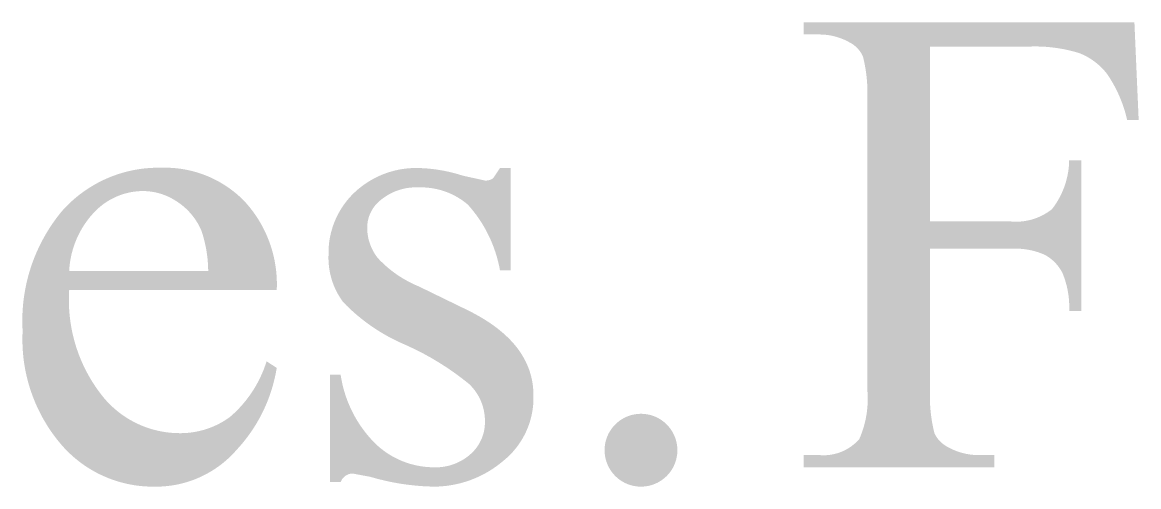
# Model space of a CAD drawing. Header units: millimetres. Extents: x 1235 to 1439, y 1033 to 1126.
# Drawn here: x 1376.98 to 1385.42, y 1052.91 to 1056.41 of the extents above; entities that cross this region are included whole.
import ezdxf

# ---------------------------------------------------------------- set-up
doc = ezdxf.new("R2010")
doc.units = ezdxf.units.MM
doc.layers.add('默认', color=18, linetype='Continuous', true_color=0x000000)

msp = doc.modelspace()

# ---------------------------------------------------------------- hatches: boundary and pattern name
at = {"layer": '默认'}
for points in [[(1385.385, 1056.4134), (1385.4172, 1055.675), (1385.3305, 1055.675), (1385.325, 1055.6979), (1385.319, 1055.7207), (1385.3124, 1055.7435), (1385.3053, 1055.7661), (1385.2977, 1055.7885), (1385.2896, 1055.8108), (1385.2809, 1055.8329), (1385.2717, 1055.8548), (1385.262, 1055.8765), (1385.2518, 1055.8979), (1385.2411, 1055.9191), (1385.2299, 1055.94), (1385.2182, 1055.9607), (1385.2061, 1055.981), (1385.1936, 1056.001), (1385.1806, 1056.0206), (1385.1703, 1056.0336), (1385.1596, 1056.0464), (1385.1484, 1056.0587), (1385.1368, 1056.0708), (1385.1247, 1056.0824), (1385.1123, 1056.0937), (1385.0994, 1056.1045), (1385.0862, 1056.1149), (1385.0726, 1056.1249), (1385.0587, 1056.1344), (1385.0445, 1056.1433), (1385.03, 1056.1518), (1385.0153, 1056.1598), (1385.0004, 1056.1672), (1384.9852, 1056.1741), (1384.9699, 1056.1805), (1384.9465, 1056.1875), (1384.9229, 1056.194), (1384.8991, 1056.2), (1384.8752, 1056.2055), (1384.8511, 1056.2105), (1384.8269, 1056.2149), (1384.8026, 1056.2188), (1384.7782, 1056.2222), (1384.7538, 1056.2251), (1384.7293, 1056.2274), (1384.7047, 1056.2292), (1384.6802, 1056.2304), (1384.6556, 1056.2311), (1384.6311, 1056.2313), (1384.6066, 1056.2309), (1384.5822, 1056.23), (1383.8413, 1056.23), (1383.8413, 1054.9093), (1384.4533, 1054.9093), (1384.4634, 1054.9086), (1384.4735, 1054.908), (1384.4837, 1054.9078), (1384.4939, 1054.9077), (1384.5041, 1054.9079), (1384.5144, 1054.9083), (1384.5246, 1054.909), (1384.5349, 1054.91), (1384.5452, 1054.9111), (1384.5555, 1054.9125), (1384.5658, 1054.9142), (1384.576, 1054.9161), (1384.5862, 1054.9183), (1384.5963, 1054.9207), (1384.6064, 1054.9233), (1384.6164, 1054.9262), (1384.6264, 1054.9294), (1384.6363, 1054.9327), (1384.6461, 1054.9363), (1384.6558, 1054.9402), (1384.6653, 1054.9442), (1384.6748, 1054.9485), (1384.6842, 1054.953), (1384.6934, 1054.9577), (1384.7025, 1054.9626), (1384.7114, 1054.9677), (1384.7202, 1054.973), (1384.7289, 1054.9785), (1384.7374, 1054.9842), (1384.7457, 1054.99), (1384.7538, 1054.996), (1384.7618, 1055.0022), (1384.7692, 1055.0119), (1384.7765, 1055.0218), (1384.7835, 1055.0319), (1384.7904, 1055.0421), (1384.7971, 1055.0525), (1384.8036, 1055.063), (1384.8099, 1055.0737), (1384.816, 1055.0845), (1384.8219, 1055.0955), (1384.8276, 1055.1066), (1384.833, 1055.1178), (1384.8382, 1055.1291), (1384.8432, 1055.1406), (1384.848, 1055.1522), (1384.8525, 1055.1638), (1384.8568, 1055.1756), (1384.8609, 1055.1875), (1384.8647, 1055.1994), (1384.8682, 1055.2114), (1384.8716, 1055.2234), (1384.8746, 1055.2355), (1384.8775, 1055.2477), (1384.88, 1055.2599), (1384.8823, 1055.2721), (1384.8844, 1055.2844), (1384.8862, 1055.2966), (1384.8878, 1055.3089), (1384.8891, 1055.3212), (1384.8902, 1055.3335), (1384.891, 1055.3457), (1384.8916, 1055.358), (1384.8919, 1055.3702), (1384.9836, 1055.3702), (1384.9836, 1054.2328), (1384.8919, 1054.2328), (1384.8925, 1054.2511), (1384.8926, 1054.2694), (1384.8922, 1054.2878), (1384.8913, 1054.3062), (1384.8898, 1054.3245), (1384.8879, 1054.3429), (1384.8854, 1054.3612), (1384.8825, 1054.3794), (1384.879, 1054.3975), (1384.875, 1054.4156), (1384.8706, 1054.4335), (1384.8656, 1054.4512), (1384.8602, 1054.4688), (1384.8543, 1054.4862), (1384.8479, 1054.5033), (1384.8411, 1054.5203), (1384.8383, 1054.5256), (1384.8355, 1054.5309), (1384.8325, 1054.5362), (1384.8294, 1054.5414), (1384.8262, 1054.5465), (1384.8229, 1054.5516), (1384.8195, 1054.5567), (1384.8161, 1054.5617), (1384.8125, 1054.5666), (1384.8088, 1054.5715), (1384.805, 1054.5763), (1384.8011, 1054.581), (1384.7971, 1054.5857), (1384.7931, 1054.5903), (1384.7889, 1054.5948), (1384.7847, 1054.5993), (1384.7804, 1054.6036), (1384.776, 1054.6079), (1384.7715, 1054.6121), (1384.7669, 1054.6162), (1384.7623, 1054.6202), (1384.7576, 1054.6241), (1384.7528, 1054.6279), (1384.748, 1054.6316), (1384.7431, 1054.6353), (1384.7381, 1054.6388), (1384.7331, 1054.6422), (1384.728, 1054.6455), (1384.7229, 1054.6488), (1384.7178, 1054.6519), (1384.7125, 1054.6549), (1384.7073, 1054.6578), (1384.6924, 1054.6641), (1384.6773, 1054.6699), (1384.662, 1054.6754), (1384.6465, 1054.6804), (1384.6308, 1054.6849), (1384.615, 1054.689), (1384.5991, 1054.6926), (1384.583, 1054.6957), (1384.5669, 1054.6984), (1384.5507, 1054.7006), (1384.5344, 1054.7023), (1384.5182, 1054.7035), (1384.5019, 1054.7043), (1384.4857, 1054.7045), (1384.4694, 1054.7043), (1384.4533, 1054.7036), (1383.8413, 1054.7036), (1383.8413, 1053.6481), (1383.8403, 1053.6269), (1383.8396, 1053.6057), (1383.8394, 1053.5845), (1383.8396, 1053.5633), (1383.8402, 1053.542), (1383.8412, 1053.5208), (1383.8427, 1053.4995), (1383.8445, 1053.4783), (1383.8467, 1053.4572), (1383.8493, 1053.4361), (1383.8524, 1053.415), (1383.8558, 1053.394), (1383.8596, 1053.3731), (1383.8639, 1053.3523), (1383.8685, 1053.3316), (1383.8735, 1053.3111), (1383.8755, 1053.3069), (1383.8776, 1053.3027), (1383.8797, 1053.2985), (1383.882, 1053.2944), (1383.8844, 1053.2903), (1383.8869, 1053.2863), (1383.8894, 1053.2823), (1383.8921, 1053.2783), (1383.8948, 1053.2744), (1383.8976, 1053.2706), (1383.9005, 1053.2668), (1383.9035, 1053.2631), (1383.9066, 1053.2594), (1383.9098, 1053.2558), (1383.913, 1053.2523), (1383.9163, 1053.2488), (1383.9197, 1053.2454), (1383.9232, 1053.2421), (1383.9267, 1053.2389), (1383.9303, 1053.2357), (1383.9339, 1053.2326), (1383.9376, 1053.2296), (1383.9414, 1053.2267), (1383.9453, 1053.2239), (1383.9491, 1053.2211), (1383.9531, 1053.2185), (1383.9571, 1053.2159), (1383.9611, 1053.2135), (1383.9651, 1053.2111), (1383.9692, 1053.2088), (1383.9734, 1053.2066), (1383.9776, 1053.2045), (1383.9905, 1053.1975), (1384.0038, 1053.191), (1384.0173, 1053.1848), (1384.031, 1053.179), (1384.0449, 1053.1736), (1384.0591, 1053.1687), (1384.0733, 1053.1643), (1384.0877, 1053.1603), (1384.1023, 1053.1567), (1384.1169, 1053.1536), (1384.1316, 1053.151), (1384.1464, 1053.1489), (1384.1612, 1053.1472), (1384.176, 1053.146), (1384.1908, 1053.1453), (1384.2055, 1053.1451), (1384.3269, 1053.1451), (1384.3269, 1053.0534), (1382.8848, 1053.0534), (1382.8848, 1053.1451), (1383.0037, 1053.1451), (1383.0139, 1053.1443), (1383.0242, 1053.1438), (1383.0345, 1053.1436), (1383.0449, 1053.1437), (1383.0554, 1053.1442), (1383.0659, 1053.1449), (1383.0764, 1053.1459), (1383.0869, 1053.1473), (1383.0974, 1053.149), (1383.1079, 1053.1509), (1383.1183, 1053.1533), (1383.1287, 1053.1559), (1383.139, 1053.1588), (1383.1493, 1053.1621), (1383.1594, 1053.1656), (1383.1695, 1053.1695), (1383.1794, 1053.1736), (1383.1892, 1053.1781), (1383.1988, 1053.1828), (1383.2083, 1053.1879), (1383.2177, 1053.1932), (1383.2268, 1053.1987), (1383.2357, 1053.2045), (1383.2445, 1053.2106), (1383.253, 1053.2169), (1383.2613, 1053.2234), (1383.2694, 1053.2301), (1383.2772, 1053.237), (1383.2848, 1053.2441), (1383.2921, 1053.2514), (1383.2992, 1053.2589), (1383.306, 1053.2665), (1383.3154, 1053.2888), (1383.3241, 1053.3114), (1383.332, 1053.3345), (1383.3393, 1053.3578), (1383.3458, 1053.3814), (1383.3515, 1053.4052), (1383.3564, 1053.4292), (1383.3606, 1053.4534), (1383.364, 1053.4777), (1383.3666, 1053.5021), (1383.3684, 1053.5265), (1383.3694, 1053.551), (1383.3696, 1053.5754), (1383.369, 1053.5997), (1383.3676, 1053.624), (1383.3655, 1053.6481), (1383.3655, 1055.8187), (1383.3665, 1055.8398), (1383.3671, 1055.861), (1383.3674, 1055.8822), (1383.3672, 1055.9035), (1383.3666, 1055.9247), (1383.3655, 1055.946), (1383.3641, 1055.9672), (1383.3623, 1055.9884), (1383.3601, 1056.0096), (1383.3574, 1056.0307), (1383.3544, 1056.0517), (1383.351, 1056.0727), (1383.3471, 1056.0936), (1383.3429, 1056.1144), (1383.3383, 1056.1351), (1383.3333, 1056.1557), (1383.3314, 1056.1599), (1383.3293, 1056.164), (1383.3272, 1056.1681), (1383.325, 1056.1722), (1383.3227, 1056.1763), (1383.3203, 1056.1803), (1383.3178, 1056.1842), (1383.3152, 1056.1882), (1383.3125, 1056.192), (1383.3098, 1056.1959), (1383.3069, 1056.1996), (1383.304, 1056.2033), (1383.301, 1056.207), (1383.2979, 1056.2106), (1383.2948, 1056.2141), (1383.2915, 1056.2176), (1383.2882, 1056.221), (1383.2849, 1056.2243), (1383.2814, 1056.2275), (1383.2779, 1056.2307), (1383.2744, 1056.2338), (1383.2707, 1056.2368), (1383.267, 1056.2397), (1383.2633, 1056.2426), (1383.2595, 1056.2453), (1383.2557, 1056.248), (1383.2518, 1056.2506), (1383.2478, 1056.2531), (1383.2439, 1056.2555), (1383.2398, 1056.2578), (1383.2358, 1056.2601), (1383.2317, 1056.2622), (1383.2187, 1056.2693), (1383.2055, 1056.2759), (1383.192, 1056.2822), (1383.1783, 1056.288), (1383.1644, 1056.2934), (1383.1503, 1056.2983), (1383.136, 1056.3028), (1383.1216, 1056.3068), (1383.1071, 1056.3103), (1383.0924, 1056.3134), (1383.0777, 1056.316), (1383.0629, 1056.3181), (1383.0481, 1056.3197), (1383.0333, 1056.3208), (1383.0185, 1056.3215), (1383.0037, 1056.3217), (1382.8848, 1056.3217), (1382.8848, 1056.4134)], [(1380.6721, 1055.3127), (1380.6721, 1054.5396), (1380.5904, 1054.5396), (1380.5838, 1054.5735), (1380.5759, 1054.6073), (1380.5669, 1054.6409), (1380.5567, 1054.6743), (1380.5453, 1054.7074), (1380.5392, 1054.7238), (1380.5328, 1054.7401), (1380.5261, 1054.7564), (1380.5191, 1054.7725), (1380.5118, 1054.7884), (1380.5042, 1054.8043), (1380.4964, 1054.82), (1380.4883, 1054.8356), (1380.4799, 1054.851), (1380.4713, 1054.8663), (1380.4624, 1054.8814), (1380.4532, 1054.8964), (1380.4342, 1054.9257), (1380.4142, 1054.9543), (1380.3932, 1054.9821), (1380.3714, 1055.0091), (1380.3488, 1055.0352), (1380.3393, 1055.0432), (1380.3295, 1055.051), (1380.3195, 1055.0587), (1380.3094, 1055.0661), (1380.299, 1055.0733), (1380.2884, 1055.0803), (1380.2776, 1055.0871), (1380.2667, 1055.0936), (1380.2556, 1055.0999), (1380.2443, 1055.1059), (1380.2328, 1055.1117), (1380.2212, 1055.1172), (1380.2095, 1055.1224), (1380.1976, 1055.1274), (1380.1856, 1055.132), (1380.1735, 1055.1364), (1380.1613, 1055.1405), (1380.149, 1055.1444), (1380.1367, 1055.1479), (1380.1242, 1055.1511), (1380.1117, 1055.154), (1380.0992, 1055.1567), (1380.0866, 1055.159), (1380.074, 1055.161), (1380.0614, 1055.1627), (1380.0487, 1055.1642), (1380.0361, 1055.1653), (1380.0235, 1055.1661), (1380.0109, 1055.1667), (1379.9983, 1055.1669), (1379.9858, 1055.1668), (1379.9734, 1055.1665), (1379.9642, 1055.1668), (1379.9549, 1055.167), (1379.9456, 1055.1669), (1379.9363, 1055.1666), (1379.9269, 1055.1661), (1379.9176, 1055.1654), (1379.9082, 1055.1645), (1379.8989, 1055.1633), (1379.8895, 1055.162), (1379.8802, 1055.1604), (1379.8709, 1055.1586), (1379.8616, 1055.1566), (1379.8524, 1055.1544), (1379.8432, 1055.1519), (1379.834, 1055.1493), (1379.825, 1055.1464), (1379.8159, 1055.1433), (1379.807, 1055.1401), (1379.7982, 1055.1366), (1379.7894, 1055.1329), (1379.7807, 1055.1291), (1379.7722, 1055.125), (1379.7637, 1055.1208), (1379.7554, 1055.1163), (1379.7471, 1055.1117), (1379.739, 1055.1069), (1379.7311, 1055.102), (1379.7232, 1055.0968), (1379.7156, 1055.0916), (1379.708, 1055.0861), (1379.7006, 1055.0806), (1379.6877, 1055.0705), (1379.6821, 1055.0659), (1379.6766, 1055.0612), (1379.6711, 1055.0562), (1379.6658, 1055.0512), (1379.6607, 1055.0459), (1379.6556, 1055.0405), (1379.6507, 1055.0349), (1379.6459, 1055.0292), (1379.6413, 1055.0233), (1379.6368, 1055.0173), (1379.6325, 1055.0112), (1379.6284, 1055.0049), (1379.6244, 1054.9985), (1379.6207, 1054.9919), (1379.6171, 1054.9853), (1379.6137, 1054.9786), (1379.6105, 1054.9718), (1379.6074, 1054.9649), (1379.6046, 1054.9579), (1379.602, 1054.9509), (1379.5996, 1054.9438), (1379.5974, 1054.9366), (1379.5954, 1054.9295), (1379.5936, 1054.9222), (1379.592, 1054.915), (1379.5907, 1054.9078), (1379.5895, 1054.9005), (1379.5885, 1054.8933), (1379.5878, 1054.886), (1379.5872, 1054.8788), (1379.5868, 1054.8717), (1379.5867, 1054.8638), (1379.5868, 1054.8559), (1379.587, 1054.848), (1379.5874, 1054.8401), (1379.588, 1054.8322), (1379.5887, 1054.8242), (1379.5896, 1054.8163), (1379.5907, 1054.8084), (1379.592, 1054.8004), (1379.5934, 1054.7925), (1379.595, 1054.7847), (1379.5968, 1054.7768), (1379.5988, 1054.769), (1379.6009, 1054.7612), (1379.6032, 1054.7535), (1379.6057, 1054.7458), (1379.6083, 1054.7381), (1379.6111, 1054.7306), (1379.6141, 1054.7231), (1379.6172, 1054.7156), (1379.6205, 1054.7083), (1379.6239, 1054.701), (1379.6275, 1054.6938), (1379.6313, 1054.6867), (1379.6351, 1054.6797), (1379.6392, 1054.6728), (1379.6433, 1054.666), (1379.6476, 1054.6593), (1379.6521, 1054.6528), (1379.6566, 1054.6463), (1379.6613, 1054.64), (1379.6661, 1054.6338), (1379.6825, 1054.6166), (1379.6995, 1054.5999), (1379.7168, 1054.5835), (1379.7347, 1054.5677), (1379.753, 1054.5522), (1379.7718, 1054.5373), (1379.7909, 1054.5229), (1379.8105, 1054.509), (1379.8304, 1054.4956), (1379.8507, 1054.4828), (1379.8713, 1054.4706), (1379.8922, 1054.4589), (1379.9134, 1054.4478), (1379.9348, 1054.4373), (1379.9565, 1054.4275), (1379.9783, 1054.4182), (1380.3401, 1054.2423), (1380.3711, 1054.2268), (1380.401, 1054.211), (1380.43, 1054.1949), (1380.458, 1054.1785), (1380.485, 1054.1618), (1380.5111, 1054.1448), (1380.5361, 1054.1275), (1380.5602, 1054.1099), (1380.5833, 1054.0919), (1380.6054, 1054.0737), (1380.6265, 1054.0552), (1380.6466, 1054.0363), (1380.6658, 1054.0172), (1380.684, 1053.9977), (1380.6927, 1053.9879), (1380.7012, 1053.978), (1380.7094, 1053.968), (1380.7174, 1053.9579), (1380.7251, 1053.9478), (1380.7326, 1053.9376), (1380.7398, 1053.9273), (1380.7468, 1053.9169), (1380.7536, 1053.9065), (1380.7601, 1053.8959), (1380.7664, 1053.8853), (1380.7724, 1053.8747), (1380.7782, 1053.8639), (1380.7837, 1053.8531), (1380.789, 1053.8422), (1380.794, 1053.8312), (1380.7988, 1053.8201), (1380.8033, 1053.809), (1380.8076, 1053.7978), (1380.8117, 1053.7865), (1380.8155, 1053.7751), (1380.819, 1053.7637), (1380.8224, 1053.7522), (1380.8254, 1053.7406), (1380.8283, 1053.7289), (1380.8308, 1053.7172), (1380.8332, 1053.7054), (1380.8353, 1053.6935), (1380.8371, 1053.6815), (1380.8387, 1053.6694), (1380.84, 1053.6573), (1380.8412, 1053.6451), (1380.842, 1053.6328), (1380.8426, 1053.6205), (1380.843, 1053.6081), (1380.8434, 1053.5783), (1380.8432, 1053.5609), (1380.8424, 1053.5434), (1380.8412, 1053.5258), (1380.8395, 1053.5082), (1380.8372, 1053.4906), (1380.8344, 1053.4729), (1380.8311, 1053.4553), (1380.8272, 1053.4378), (1380.8228, 1053.4202), (1380.8179, 1053.4028), (1380.8125, 1053.3855), (1380.8065, 1053.3684), (1380.8, 1053.3514), (1380.7931, 1053.3346), (1380.7856, 1053.318), (1380.7776, 1053.3016), (1380.7691, 1053.2855), (1380.7602, 1053.2696), (1380.7508, 1053.2541), (1380.741, 1053.2388), (1380.7308, 1053.2239), (1380.7201, 1053.2094), (1380.7091, 1053.1952), (1380.6976, 1053.1814), (1380.6859, 1053.1679), (1380.6738, 1053.1549), (1380.6614, 1053.1423), (1380.6486, 1053.1301), (1380.6357, 1053.1184), (1380.6224, 1053.1071), (1380.609, 1053.0963), (1380.5955, 1053.0852), (1380.5817, 1053.0744), (1380.5676, 1053.0638), (1380.5533, 1053.0536), (1380.5387, 1053.0436), (1380.5239, 1053.0339), (1380.5088, 1053.0245), (1380.4935, 1053.0155), (1380.4779, 1053.0067), (1380.4622, 1052.9983), (1380.4462, 1052.9902), (1380.43, 1052.9825), (1380.4137, 1052.9751), (1380.3972, 1052.9681), (1380.3805, 1052.9614), (1380.3637, 1052.9551), (1380.3467, 1052.9492), (1380.3297, 1052.9436), (1380.3125, 1052.9385), (1380.2952, 1052.9337), (1380.2778, 1052.9293), (1380.2604, 1052.9253), (1380.2429, 1052.9217), (1380.2253, 1052.9185), (1380.2078, 1052.9156), (1380.1902, 1052.9132), (1380.1726, 1052.9112), (1380.155, 1052.9095), (1380.1374, 1052.9082), (1380.1198, 1052.9073), (1380.1023, 1052.9068), (1380.0849, 1052.9067), (1380.0247, 1052.909), (1379.9645, 1052.9133), (1379.9044, 1052.9196), (1379.8445, 1052.9279), (1379.785, 1052.9382), (1379.7258, 1052.9506), (1379.6672, 1052.9648), (1379.6091, 1052.981), (1379.4753, 1053.0058), (1379.4736, 1053.0057), (1379.4719, 1053.0056), (1379.4701, 1053.0055), (1379.4684, 1053.0053), (1379.4667, 1053.0051), (1379.4649, 1053.0049), (1379.4631, 1053.0046), (1379.4614, 1053.0043), (1379.4596, 1053.004), (1379.4579, 1053.0037), (1379.4561, 1053.0033), (1379.4544, 1053.0028), (1379.4526, 1053.0024), (1379.4508, 1053.0019), (1379.4491, 1053.0013), (1379.4473, 1053.0008), (1379.4456, 1053.0002), (1379.4439, 1052.9995), (1379.4422, 1052.9989), (1379.4404, 1052.9982), (1379.4387, 1052.9974), (1379.437, 1052.9967), (1379.4354, 1052.9959), (1379.4337, 1052.995), (1379.432, 1052.9942), (1379.4304, 1052.9933), (1379.4288, 1052.9923), (1379.4272, 1052.9914), (1379.4256, 1052.9904), (1379.424, 1052.9893), (1379.4224, 1052.9883), (1379.4209, 1052.9872), (1379.4194, 1052.9861), (1379.4179, 1052.9849), (1379.4164, 1052.9838), (1379.415, 1052.9826), (1379.4136, 1052.9814), (1379.4122, 1052.9801), (1379.4108, 1052.9788), (1379.4095, 1052.9775), (1379.4081, 1052.9762), (1379.4068, 1052.9749), (1379.4056, 1052.9735), (1379.4043, 1052.9721), (1379.4031, 1052.9707), (1379.402, 1052.9693), (1379.4008, 1052.9678), (1379.3997, 1052.9664), (1379.3986, 1052.9649), (1379.3976, 1052.9634), (1379.3965, 1052.9619), (1379.3955, 1052.9604), (1379.3946, 1052.9588), (1379.3937, 1052.9573), (1379.3928, 1052.9557), (1379.3919, 1052.9542), (1379.3911, 1052.9526), (1379.3903, 1052.951), (1379.3895, 1052.9494), (1379.3888, 1052.9478), (1379.3881, 1052.9462), (1379.3874, 1052.9446), (1379.3867, 1052.943), (1379.3861, 1052.9414), (1379.3044, 1052.9414), (1379.3044, 1053.7517), (1379.3861, 1053.7517), (1379.389, 1053.7335), (1379.3922, 1053.7154), (1379.3958, 1053.6973), (1379.3997, 1053.6792), (1379.4041, 1053.6612), (1379.4088, 1053.6432), (1379.4139, 1053.6253), (1379.4193, 1053.6074), (1379.4251, 1053.5897), (1379.4313, 1053.572), (1379.4379, 1053.5544), (1379.4448, 1053.537), (1379.4521, 1053.5197), (1379.4597, 1053.5025), (1379.4677, 1053.4855), (1379.476, 1053.4686), (1379.4847, 1053.4519), (1379.4937, 1053.4354), (1379.5031, 1053.4191), (1379.5127, 1053.403), (1379.5227, 1053.3871), (1379.533, 1053.3715), (1379.5436, 1053.356), (1379.5545, 1053.3408), (1379.5657, 1053.3259), (1379.5772, 1053.3112), (1379.5889, 1053.2968), (1379.6009, 1053.2826), (1379.6131, 1053.2687), (1379.6256, 1053.2551), (1379.6383, 1053.2418), (1379.6513, 1053.2288), (1379.6621, 1053.2188), (1379.6732, 1053.2089), (1379.6846, 1053.1993), (1379.6963, 1053.1899), (1379.7082, 1053.1807), (1379.7204, 1053.1718), (1379.7328, 1053.1632), (1379.7454, 1053.1548), (1379.7583, 1053.1468), (1379.7713, 1053.139), (1379.7846, 1053.1315), (1379.7981, 1053.1243), (1379.8118, 1053.1175), (1379.8256, 1053.111), (1379.8396, 1053.1047), (1379.8537, 1053.0989), (1379.868, 1053.0934), (1379.8824, 1053.0882), (1379.8969, 1053.0833), (1379.9115, 1053.0788), (1379.9262, 1053.0747), (1379.941, 1053.0709), (1379.9558, 1053.0675), (1379.9707, 1053.0645), (1379.9856, 1053.0618), (1380.0005, 1053.0594), (1380.0154, 1053.0575), (1380.0304, 1053.0559), (1380.0453, 1053.0546), (1380.0602, 1053.0537), (1380.075, 1053.0531), (1380.0898, 1053.0529), (1380.0991, 1053.0526), (1380.1084, 1053.0526), (1380.1178, 1053.0527), (1380.1272, 1053.0531), (1380.1366, 1053.0537), (1380.146, 1053.0546), (1380.1554, 1053.0557), (1380.1648, 1053.057), (1380.1743, 1053.0585), (1380.1836, 1053.0603), (1380.193, 1053.0623), (1380.2023, 1053.0645), (1380.2116, 1053.067), (1380.2208, 1053.0697), (1380.23, 1053.0726), (1380.239, 1053.0758), (1380.2481, 1053.0791), (1380.257, 1053.0827), (1380.2658, 1053.0865), (1380.2745, 1053.0905), (1380.2831, 1053.0948), (1380.2916, 1053.0992), (1380.3, 1053.1038), (1380.3082, 1053.1086), (1380.3163, 1053.1136), (1380.3242, 1053.1188), (1380.332, 1053.1241), (1380.3397, 1053.1296), (1380.3472, 1053.1353), (1380.3545, 1053.1411), (1380.3616, 1053.1471), (1380.3686, 1053.1532), (1380.3748, 1053.1588), (1380.3808, 1053.1646), (1380.3867, 1053.1705), (1380.3925, 1053.1766), (1380.3981, 1053.1829), (1380.4036, 1053.1894), (1380.4089, 1053.196), (1380.4141, 1053.2028), (1380.4191, 1053.2098), (1380.4239, 1053.2169), (1380.4285, 1053.2242), (1380.433, 1053.2315), (1380.4372, 1053.2391), (1380.4413, 1053.2467), (1380.4451, 1053.2545), (1380.4488, 1053.2623), (1380.4522, 1053.2703), (1380.4554, 1053.2783), (1380.4584, 1053.2864), (1380.4611, 1053.2946), (1380.4637, 1053.3029), (1380.466, 1053.3112), (1380.468, 1053.3195), (1380.4699, 1053.3279), (1380.4715, 1053.3363), (1380.4729, 1053.3447), (1380.474, 1053.3531), (1380.4749, 1053.3615), (1380.4756, 1053.3699), (1380.4761, 1053.3782), (1380.4764, 1053.3865), (1380.4765, 1053.4046), (1380.4763, 1053.4144), (1380.4759, 1053.4243), (1380.4752, 1053.4341), (1380.4743, 1053.444), (1380.4731, 1053.4539), (1380.4716, 1053.4638), (1380.4699, 1053.4737), (1380.4679, 1053.4836), (1380.4657, 1053.4935), (1380.4632, 1053.5033), (1380.4604, 1053.513), (1380.4574, 1053.5227), (1380.4541, 1053.5323), (1380.4505, 1053.5418), (1380.4467, 1053.5513), (1380.4427, 1053.5606), (1380.4384, 1053.5698), (1380.4339, 1053.5789), (1380.4291, 1053.5879), (1380.4241, 1053.5967), (1380.4189, 1053.6054), (1380.4135, 1053.6139), (1380.4078, 1053.6222), (1380.402, 1053.6304), (1380.396, 1053.6384), (1380.3897, 1053.6462), (1380.3834, 1053.6538), (1380.3768, 1053.6612), (1380.3701, 1053.6685), (1380.3632, 1053.6755), (1380.3562, 1053.6823), (1380.301, 1053.726), (1380.2442, 1053.7678), (1380.186, 1053.8078), (1380.1264, 1053.8458), (1380.0656, 1053.8819), (1380.0036, 1053.9158), (1379.9407, 1053.9475), (1379.8767, 1053.9771), (1379.844, 1053.9914), (1379.8116, 1054.0065), (1379.7795, 1054.0224), (1379.7477, 1054.0392), (1379.7164, 1054.0568), (1379.6855, 1054.0752), (1379.655, 1054.0944), (1379.625, 1054.1143), (1379.5955, 1054.135), (1379.5666, 1054.1565), (1379.5383, 1054.1786), (1379.5105, 1054.2015), (1379.4834, 1054.225), (1379.4569, 1054.2492), (1379.4311, 1054.2739), (1379.4059, 1054.2993), (1379.399, 1054.3087), (1379.3923, 1054.3183), (1379.3857, 1054.3281), (1379.3793, 1054.338), (1379.3731, 1054.3481), (1379.3671, 1054.3584), (1379.3614, 1054.3688), (1379.3558, 1054.3793), (1379.3504, 1054.39), (1379.3453, 1054.4008), (1379.3404, 1054.4118), (1379.3357, 1054.4228), (1379.3313, 1054.434), (1379.3271, 1054.4453), (1379.3231, 1054.4566), (1379.3194, 1054.4681), (1379.316, 1054.4796), (1379.3128, 1054.4912), (1379.3098, 1054.5028), (1379.3071, 1054.5145), (1379.3046, 1054.5263), (1379.3024, 1054.538), (1379.3005, 1054.5499), (1379.2988, 1054.5617), (1379.2974, 1054.5735), (1379.2962, 1054.5854), (1379.2953, 1054.5972), (1379.2946, 1054.609), (1379.2942, 1054.6209), (1379.294, 1054.6326), (1379.2941, 1054.6444), (1379.2944, 1054.6561), (1379.2943, 1054.6719), (1379.2945, 1054.6879), (1379.2951, 1054.7039), (1379.2961, 1054.7199), (1379.2976, 1054.736), (1379.2994, 1054.7521), (1379.3017, 1054.7682), (1379.3044, 1054.7843), (1379.3076, 1054.8003), (1379.3111, 1054.8163), (1379.3151, 1054.8323), (1379.3195, 1054.8481), (1379.3243, 1054.8639), (1379.3296, 1054.8795), (1379.3352, 1054.895), (1379.3413, 1054.9104), (1379.3478, 1054.9256), (1379.3546, 1054.9406), (1379.3619, 1054.9554), (1379.3695, 1054.97), (1379.3775, 1054.9844), (1379.3858, 1054.9986), (1379.3945, 1055.0125), (1379.4036, 1055.0261), (1379.4129, 1055.0394), (1379.4226, 1055.0525), (1379.4326, 1055.0653), (1379.4428, 1055.0778), (1379.4534, 1055.0899), (1379.4642, 1055.1017), (1379.4752, 1055.1132), (1379.4865, 1055.1244), (1379.4986, 1055.1358), (1379.5111, 1055.1469), (1379.5239, 1055.1577), (1379.5371, 1055.1683), (1379.5505, 1055.1786), (1379.5643, 1055.1886), (1379.5783, 1055.1982), (1379.5926, 1055.2076), (1379.6072, 1055.2166), (1379.6221, 1055.2252), (1379.6371, 1055.2335), (1379.6525, 1055.2414), (1379.668, 1055.2489), (1379.6837, 1055.2561), (1379.6996, 1055.2628), (1379.7157, 1055.2691), (1379.732, 1055.275), (1379.7483, 1055.2806), (1379.7649, 1055.2856), (1379.7815, 1055.2903), (1379.7982, 1055.2945), (1379.815, 1055.2983), (1379.8318, 1055.3017), (1379.8487, 1055.3046), (1379.8656, 1055.3071), (1379.8825, 1055.3092), (1379.8994, 1055.3108), (1379.9163, 1055.312), (1379.9331, 1055.3128), (1379.9499, 1055.3132), (1379.9667, 1055.3132), (1379.9833, 1055.3127), (1380.0039, 1055.3119), (1380.0245, 1055.3107), (1380.0451, 1055.3091), (1380.0657, 1055.3071), (1380.0862, 1055.3048), (1380.1067, 1055.3022), (1380.1272, 1055.2991), (1380.1476, 1055.2957), (1380.168, 1055.292), (1380.1883, 1055.2878), (1380.2085, 1055.2834), (1380.2286, 1055.2785), (1380.2486, 1055.2734), (1380.2685, 1055.2678), (1380.2882, 1055.2619), (1380.3079, 1055.2557), (1380.4764, 1055.2186), (1380.4784, 1055.2185), (1380.4804, 1055.2184), (1380.4824, 1055.2184), (1380.4845, 1055.2184), (1380.4865, 1055.2185), (1380.4886, 1055.2186), (1380.4906, 1055.2187), (1380.4926, 1055.2189), (1380.4947, 1055.2192), (1380.4967, 1055.2195), (1380.4987, 1055.2198), (1380.5008, 1055.2201), (1380.5028, 1055.2206), (1380.5048, 1055.221), (1380.5068, 1055.2215), (1380.5088, 1055.222), (1380.5108, 1055.2226), (1380.5128, 1055.2232), (1380.5147, 1055.2239), (1380.5167, 1055.2246), (1380.5186, 1055.2253), (1380.5205, 1055.2261), (1380.5224, 1055.2269), (1380.5243, 1055.2278), (1380.5261, 1055.2287), (1380.5279, 1055.2296), (1380.5297, 1055.2306), (1380.5315, 1055.2316), (1380.5333, 1055.2326), (1380.535, 1055.2337), (1380.5367, 1055.2348), (1380.5383, 1055.2359), (1380.5904, 1055.3127)], [(1381.6559, 1053.4568), (1381.662, 1053.4567), (1381.6681, 1053.4565), (1381.6743, 1053.4562), (1381.6806, 1053.4557), (1381.6869, 1053.455), (1381.6932, 1053.4542), (1381.6995, 1053.4533), (1381.7059, 1053.4522), (1381.7123, 1053.4509), (1381.7187, 1053.4495), (1381.7251, 1053.4479), (1381.7315, 1053.4462), (1381.738, 1053.4442), (1381.7444, 1053.4422), (1381.7507, 1053.4399), (1381.7571, 1053.4375), (1381.7634, 1053.4349), (1381.7697, 1053.4321), (1381.776, 1053.4292), (1381.7822, 1053.4261), (1381.7883, 1053.4228), (1381.7944, 1053.4193), (1381.8004, 1053.4157), (1381.8064, 1053.4119), (1381.8122, 1053.408), (1381.818, 1053.4039), (1381.8237, 1053.3997), (1381.8292, 1053.3953), (1381.8347, 1053.3907), (1381.84, 1053.386), (1381.8452, 1053.3812), (1381.8503, 1053.3762), (1381.8553, 1053.3711), (1381.8601, 1053.3659), (1381.8648, 1053.3606), (1381.8694, 1053.3551), (1381.8738, 1053.3495), (1381.878, 1053.3439), (1381.8821, 1053.3381), (1381.8861, 1053.3322), (1381.8898, 1053.3263), (1381.8935, 1053.3203), (1381.8969, 1053.3142), (1381.9002, 1053.3081), (1381.9033, 1053.3019), (1381.9062, 1053.2956), (1381.909, 1053.2893), (1381.9116, 1053.283), (1381.914, 1053.2766), (1381.9163, 1053.2702), (1381.9184, 1053.2638), (1381.9203, 1053.2574), (1381.922, 1053.251), (1381.9236, 1053.2446), (1381.9251, 1053.2382), (1381.9263, 1053.2318), (1381.9274, 1053.2254), (1381.9284, 1053.2191), (1381.9292, 1053.2127), (1381.9298, 1053.2065), (1381.9303, 1053.2002), (1381.9306, 1053.194), (1381.9308, 1053.1878), (1381.9309, 1053.1817), (1381.9308, 1053.1756), (1381.9306, 1053.1695), (1381.9303, 1053.1633), (1381.9298, 1053.157), (1381.9292, 1053.1507), (1381.9284, 1053.1444), (1381.9274, 1053.1381), (1381.9263, 1053.1317), (1381.9251, 1053.1253), (1381.9236, 1053.1189), (1381.922, 1053.1125), (1381.9203, 1053.1061), (1381.9184, 1053.0996), (1381.9163, 1053.0932), (1381.914, 1053.0869), (1381.9116, 1053.0805), (1381.909, 1053.0742), (1381.9062, 1053.0679), (1381.9033, 1053.0616), (1381.9002, 1053.0554), (1381.8969, 1053.0493), (1381.8935, 1053.0432), (1381.8898, 1053.0372), (1381.8861, 1053.0312), (1381.8821, 1053.0254), (1381.878, 1053.0196), (1381.8738, 1053.0139), (1381.8694, 1053.0084), (1381.8648, 1053.0029), (1381.8601, 1052.9976), (1381.8553, 1052.9924), (1381.8503, 1052.9873), (1381.8452, 1052.9823), (1381.84, 1052.9775), (1381.8347, 1052.9728), (1381.8292, 1052.9682), (1381.8237, 1052.9638), (1381.818, 1052.9596), (1381.8122, 1052.9555), (1381.8064, 1052.9515), (1381.8004, 1052.9478), (1381.7944, 1052.9441), (1381.7883, 1052.9407), (1381.7822, 1052.9374), (1381.776, 1052.9343), (1381.7697, 1052.9314), (1381.7634, 1052.9286), (1381.7571, 1052.926), (1381.7507, 1052.9236), (1381.7444, 1052.9213), (1381.738, 1052.9192), (1381.7315, 1052.9173), (1381.7251, 1052.9156), (1381.7187, 1052.914), (1381.7123, 1052.9125), (1381.7059, 1052.9113), (1381.6995, 1052.9102), (1381.6932, 1052.9092), (1381.6869, 1052.9084), (1381.6806, 1052.9078), (1381.6743, 1052.9073), (1381.6681, 1052.907), (1381.662, 1052.9068), (1381.6559, 1052.9067), (1381.6498, 1052.9068), (1381.6436, 1052.907), (1381.6374, 1052.9073), (1381.6311, 1052.9078), (1381.6249, 1052.9084), (1381.6185, 1052.9092), (1381.6122, 1052.9102), (1381.6058, 1052.9113), (1381.5994, 1052.9125), (1381.593, 1052.914), (1381.5866, 1052.9156), (1381.5802, 1052.9173), (1381.5738, 1052.9192), (1381.5674, 1052.9213), (1381.561, 1052.9236), (1381.5546, 1052.926), (1381.5483, 1052.9286), (1381.542, 1052.9314), (1381.5357, 1052.9343), (1381.5295, 1052.9374), (1381.5234, 1052.9407), (1381.5173, 1052.9441), (1381.5113, 1052.9478), (1381.5054, 1052.9515), (1381.4995, 1052.9555), (1381.4937, 1052.9596), (1381.4881, 1052.9638), (1381.4825, 1052.9682), (1381.477, 1052.9728), (1381.4717, 1052.9775), (1381.4665, 1052.9823), (1381.4614, 1052.9873), (1381.4564, 1052.9924), (1381.4516, 1052.9976), (1381.4469, 1053.0029), (1381.4423, 1053.0084), (1381.4379, 1053.0139), (1381.4337, 1053.0196), (1381.4296, 1053.0254), (1381.4257, 1053.0312), (1381.4219, 1053.0372), (1381.4183, 1053.0432), (1381.4148, 1053.0493), (1381.4115, 1053.0554), (1381.4084, 1053.0616), (1381.4055, 1053.0679), (1381.4027, 1053.0742), (1381.4001, 1053.0805), (1381.3977, 1053.0869), (1381.3954, 1053.0932), (1381.3934, 1053.0996), (1381.3914, 1053.1061), (1381.3897, 1053.1125), (1381.3881, 1053.1189), (1381.3867, 1053.1253), (1381.3854, 1053.1317), (1381.3843, 1053.1381), (1381.3834, 1053.1444), (1381.3826, 1053.1507), (1381.3819, 1053.157), (1381.3814, 1053.1633), (1381.3811, 1053.1695), (1381.3809, 1053.1756), (1381.3808, 1053.1817), (1381.3809, 1053.1878), (1381.3811, 1053.194), (1381.3814, 1053.2002), (1381.3819, 1053.2065), (1381.3826, 1053.2127), (1381.3834, 1053.2191), (1381.3843, 1053.2254), (1381.3854, 1053.2318), (1381.3867, 1053.2382), (1381.3881, 1053.2446), (1381.3897, 1053.251), (1381.3914, 1053.2574), (1381.3934, 1053.2638), (1381.3954, 1053.2702), (1381.3977, 1053.2766), (1381.4001, 1053.283), (1381.4027, 1053.2893), (1381.4055, 1053.2956), (1381.4084, 1053.3019), (1381.4115, 1053.3081), (1381.4148, 1053.3142), (1381.4183, 1053.3203), (1381.4219, 1053.3263), (1381.4257, 1053.3322), (1381.4296, 1053.3381), (1381.4337, 1053.3439), (1381.4379, 1053.3495), (1381.4423, 1053.3551), (1381.4469, 1053.3606), (1381.4516, 1053.3659), (1381.4564, 1053.3711), (1381.4614, 1053.3762), (1381.4665, 1053.3812), (1381.4717, 1053.386), (1381.477, 1053.3907), (1381.4825, 1053.3953), (1381.4881, 1053.3997), (1381.4937, 1053.4039), (1381.4995, 1053.408), (1381.5054, 1053.4119), (1381.5113, 1053.4157), (1381.5173, 1053.4193), (1381.5234, 1053.4228), (1381.5295, 1053.4261), (1381.5357, 1053.4292), (1381.542, 1053.4321), (1381.5483, 1053.4349), (1381.5546, 1053.4375), (1381.561, 1053.4399), (1381.5674, 1053.4422), (1381.5738, 1053.4442), (1381.5802, 1053.4462), (1381.5866, 1053.4479), (1381.593, 1053.4495), (1381.5994, 1053.4509), (1381.6058, 1053.4522), (1381.6122, 1053.4533), (1381.6185, 1053.4542), (1381.6249, 1053.455), (1381.6311, 1053.4557), (1381.6374, 1053.4562), (1381.6436, 1053.4565), (1381.6498, 1053.4567)]]:
    msp.add_hatch(color=256, dxfattribs=at).paths.add_polyline_path(points, flags=0)
h = msp.add_hatch(color=256, dxfattribs=at)
h.paths.add_polyline_path([(1378.9029, 1053.8037), (1378.8993, 1053.7825), (1378.8953, 1053.7612), (1378.8909, 1053.7401), (1378.8861, 1053.7189), (1378.8809, 1053.6978), (1378.8753, 1053.6768), (1378.8693, 1053.6558), (1378.8629, 1053.6349), (1378.8561, 1053.6141), (1378.849, 1053.5934), (1378.8414, 1053.5728), (1378.8334, 1053.5524), (1378.8251, 1053.5321), (1378.8164, 1053.5119), (1378.8073, 1053.4919), (1378.7978, 1053.4721), (1378.788, 1053.4524), (1378.7778, 1053.433), (1378.7672, 1053.4137), (1378.7563, 1053.3946), (1378.745, 1053.3758), (1378.7334, 1053.3572), (1378.7215, 1053.3388), (1378.7093, 1053.3207), (1378.6967, 1053.3028), (1378.6839, 1053.2852), (1378.6707, 1053.2679), (1378.6572, 1053.2508), (1378.6435, 1053.234), (1378.6295, 1053.2175), (1378.6152, 1053.2013), (1378.6006, 1053.1855), (1378.5864, 1053.1694), (1378.5716, 1053.1536), (1378.5563, 1053.1382), (1378.5405, 1053.1231), (1378.5242, 1053.1083), (1378.5075, 1053.094), (1378.4903, 1053.08), (1378.4727, 1053.0665), (1378.4547, 1053.0535), (1378.4363, 1053.0409), (1378.4174, 1053.0288), (1378.3983, 1053.0172), (1378.3787, 1053.0061), (1378.3589, 1052.9956), (1378.3387, 1052.9856), (1378.3183, 1052.9762), (1378.2976, 1052.9673), (1378.2767, 1052.959), (1378.2555, 1052.9514), (1378.2342, 1052.9443), (1378.2128, 1052.9378), (1378.1912, 1052.9319), (1378.1695, 1052.9267), (1378.1477, 1052.922), (1378.1259, 1052.918), (1378.104, 1052.9146), (1378.0822, 1052.9118), (1378.0604, 1052.9096), (1378.0386, 1052.908), (1378.0169, 1052.907), (1377.9952, 1052.9065), (1377.9496, 1052.9069), (1377.9254, 1052.9077), (1377.9011, 1052.9091), (1377.8767, 1052.9112), (1377.8523, 1052.914), (1377.8279, 1052.9174), (1377.8034, 1052.9215), (1377.779, 1052.9263), (1377.7547, 1052.9318), (1377.7305, 1052.9379), (1377.7064, 1052.9448), (1377.6824, 1052.9523), (1377.6587, 1052.9604), (1377.6351, 1052.9692), (1377.6118, 1052.9787), (1377.5887, 1052.9888), (1377.5659, 1052.9996), (1377.5434, 1053.0109), (1377.5213, 1053.0229), (1377.4995, 1053.0355), (1377.4781, 1053.0486), (1377.4571, 1053.0623), (1377.4366, 1053.0765), (1377.4165, 1053.0913), (1377.3968, 1053.1065), (1377.3777, 1053.1222), (1377.359, 1053.1384), (1377.3409, 1053.1549), (1377.3233, 1053.1719), (1377.3062, 1053.1893), (1377.2897, 1053.207), (1377.2737, 1053.2251), (1377.2556, 1053.2468), (1377.2379, 1053.2691), (1377.2206, 1053.2918), (1377.2038, 1053.315), (1377.1875, 1053.3387), (1377.1717, 1053.3629), (1377.1565, 1053.3875), (1377.1418, 1053.4125), (1377.1277, 1053.4379), (1377.1141, 1053.4636), (1377.1012, 1053.4898), (1377.0889, 1053.5163), (1377.0772, 1053.5431), (1377.0661, 1053.5702), (1377.0557, 1053.5976), (1377.0459, 1053.6252), (1377.0368, 1053.653), (1377.0284, 1053.6811), (1377.0206, 1053.7093), (1377.0136, 1053.7377), (1377.0072, 1053.7662), (1377.0015, 1053.7948), (1376.9965, 1053.8235), (1376.9922, 1053.8523), (1376.9886, 1053.881), (1376.9857, 1053.9098), (1376.9835, 1053.9386), (1376.982, 1053.9673), (1376.9811, 1053.9959), (1376.981, 1054.0245), (1376.9814, 1054.0529), (1376.9826, 1054.0812), (1376.9811, 1054.1111), (1376.9803, 1054.1412), (1376.9803, 1054.1713), (1376.9809, 1054.2016), (1376.9822, 1054.232), (1376.9843, 1054.2624), (1376.9871, 1054.2929), (1376.9906, 1054.3233), (1376.9949, 1054.3537), (1376.9998, 1054.3841), (1377.0055, 1054.4144), (1377.012, 1054.4446), (1377.0192, 1054.4747), (1377.027, 1054.5046), (1377.0357, 1054.5343), (1377.045, 1054.5639), (1377.055, 1054.5932), (1377.0657, 1054.6222), (1377.0771, 1054.651), (1377.0892, 1054.6794), (1377.1019, 1054.7075), (1377.1153, 1054.7353), (1377.1293, 1054.7627), (1377.144, 1054.7897), (1377.1592, 1054.8163), (1377.175, 1054.8425), (1377.1914, 1054.8682), (1377.2084, 1054.8934), (1377.2258, 1054.9182), (1377.2438, 1054.9424), (1377.2622, 1054.9662), (1377.2812, 1054.9893), (1377.2985, 1055.0082), (1377.3163, 1055.0268), (1377.3348, 1055.0449), (1377.3538, 1055.0627), (1377.3734, 1055.08), (1377.3935, 1055.0968), (1377.4141, 1055.1132), (1377.4353, 1055.129), (1377.4569, 1055.1443), (1377.479, 1055.159), (1377.5016, 1055.1732), (1377.5245, 1055.1868), (1377.5479, 1055.1997), (1377.5716, 1055.212), (1377.5957, 1055.2237), (1377.6201, 1055.2347), (1377.6448, 1055.2451), (1377.6698, 1055.2547), (1377.695, 1055.2637), (1377.7204, 1055.2719), (1377.746, 1055.2794), (1377.7717, 1055.2863), (1377.7976, 1055.2924), (1377.8235, 1055.2977), (1377.8495, 1055.3024), (1377.8755, 1055.3064), (1377.9016, 1055.3096), (1377.9276, 1055.3121), (1377.9535, 1055.3139), (1377.9794, 1055.315), (1378.0051, 1055.3154), (1378.0307, 1055.3152), (1378.0519, 1055.3156), (1378.0732, 1055.3155), (1378.0945, 1055.3149), (1378.1159, 1055.3137), (1378.1374, 1055.3119), (1378.1589, 1055.3096), (1378.1804, 1055.3068), (1378.2019, 1055.3033), (1378.2234, 1055.2993), (1378.2448, 1055.2947), (1378.2661, 1055.2896), (1378.2873, 1055.2839), (1378.3084, 1055.2776), (1378.3293, 1055.2707), (1378.3501, 1055.2633), (1378.3706, 1055.2554), (1378.391, 1055.2469), (1378.4111, 1055.2379), (1378.431, 1055.2284), (1378.4505, 1055.2184), (1378.4698, 1055.2078), (1378.4888, 1055.1968), (1378.5074, 1055.1854), (1378.5257, 1055.1734), (1378.5436, 1055.1611), (1378.5611, 1055.1483), (1378.5783, 1055.1351), (1378.595, 1055.1215), (1378.6113, 1055.1076), (1378.6272, 1055.0933), (1378.6426, 1055.0786), (1378.6576, 1055.0637), (1378.6727, 1055.0471), (1378.6874, 1055.03), (1378.7018, 1055.0125), (1378.7158, 1054.9946), (1378.7293, 1054.9763), (1378.7425, 1054.9576), (1378.7553, 1054.9385), (1378.7676, 1054.919), (1378.7794, 1054.8992), (1378.7908, 1054.879), (1378.8016, 1054.8586), (1378.812, 1054.8378), (1378.8219, 1054.8167), (1378.8312, 1054.7954), (1378.84, 1054.7739), (1378.8483, 1054.7521), (1378.856, 1054.7301), (1378.8631, 1054.708), (1378.8697, 1054.6856), (1378.8757, 1054.6632), (1378.8811, 1054.6406), (1378.886, 1054.618), (1378.8902, 1054.5952), (1378.8939, 1054.5724), (1378.8971, 1054.5496), (1378.8996, 1054.5268), (1378.9016, 1054.504), (1378.903, 1054.4812), (1378.9038, 1054.4585), (1378.9041, 1054.4359), (1378.9038, 1054.4134), (1378.9029, 1054.3909), (1377.3344, 1054.3909), (1377.3331, 1054.365), (1377.3323, 1054.3389), (1377.3321, 1054.3127), (1377.3325, 1054.2865), (1377.3334, 1054.2601), (1377.335, 1054.2337), (1377.3372, 1054.2073), (1377.34, 1054.1809), (1377.3434, 1054.1545), (1377.3474, 1054.1282), (1377.352, 1054.1019), (1377.3572, 1054.0756), (1377.363, 1054.0495), (1377.3695, 1054.0235), (1377.3765, 1053.9976), (1377.3841, 1053.9719), (1377.3924, 1053.9464), (1377.4012, 1053.9211), (1377.4105, 1053.896), (1377.4205, 1053.8711), (1377.431, 1053.8465), (1377.442, 1053.8222), (1377.4536, 1053.7982), (1377.4657, 1053.7745), (1377.4783, 1053.7511), (1377.4914, 1053.7281), (1377.505, 1053.7054), (1377.5191, 1053.6831), (1377.5336, 1053.6612), (1377.5486, 1053.6397), (1377.564, 1053.6187), (1377.5798, 1053.598), (1377.5925, 1053.5822), (1377.6058, 1053.5666), (1377.6195, 1053.5512), (1377.6338, 1053.5362), (1377.6485, 1053.5215), (1377.6637, 1053.5072), (1377.6793, 1053.4933), (1377.6954, 1053.4797), (1377.7119, 1053.4666), (1377.7289, 1053.4539), (1377.7462, 1053.4416), (1377.7639, 1053.4299), (1377.782, 1053.4186), (1377.8004, 1053.4078), (1377.8191, 1053.3976), (1377.8381, 1053.3878), (1377.8574, 1053.3787), (1377.8769, 1053.37), (1377.8966, 1053.362), (1377.9166, 1053.3545), (1377.9367, 1053.3476), (1377.9569, 1053.3413), (1377.9773, 1053.3356), (1377.9978, 1053.3305), (1378.0184, 1053.3259), (1378.0389, 1053.322), (1378.0596, 1053.3186), (1378.0802, 1053.3159), (1378.1007, 1053.3137), (1378.1213, 1053.3121), (1378.1417, 1053.3111), (1378.1621, 1053.3106), (1378.1748, 1053.3104), (1378.1876, 1053.3106), (1378.2004, 1053.3109), (1378.2132, 1053.3116), (1378.226, 1053.3125), (1378.2389, 1053.3136), (1378.2517, 1053.315), (1378.2646, 1053.3167), (1378.2774, 1053.3187), (1378.2902, 1053.3209), (1378.303, 1053.3234), (1378.3157, 1053.3262), (1378.3284, 1053.3292), (1378.341, 1053.3325), (1378.3536, 1053.336), (1378.3661, 1053.3398), (1378.3785, 1053.3439), (1378.3908, 1053.3482), (1378.403, 1053.3528), (1378.4152, 1053.3576), (1378.4272, 1053.3627), (1378.439, 1053.368), (1378.4508, 1053.3735), (1378.4624, 1053.3793), (1378.4739, 1053.3853), (1378.4853, 1053.3915), (1378.4964, 1053.398), (1378.5075, 1053.4046), (1378.5183, 1053.4115), (1378.529, 1053.4186), (1378.5395, 1053.4258), (1378.5498, 1053.4332), (1378.5734, 1053.4541), (1378.585, 1053.4649), (1378.5963, 1053.4759), (1378.6076, 1053.4871), (1378.6186, 1053.4986), (1378.6294, 1053.5102), (1378.6401, 1053.5221), (1378.6505, 1053.5341), (1378.6608, 1053.5464), (1378.6708, 1053.5588), (1378.6806, 1053.5714), (1378.6903, 1053.5842), (1378.6996, 1053.5972), (1378.7088, 1053.6104), (1378.7177, 1053.6237), (1378.7264, 1053.6371), (1378.7349, 1053.6508), (1378.7431, 1053.6645), (1378.751, 1053.6784), (1378.7587, 1053.6924), (1378.7662, 1053.7066), (1378.7734, 1053.7208), (1378.7803, 1053.7352), (1378.787, 1053.7497), (1378.7934, 1053.7643), (1378.7995, 1053.7789), (1378.8054, 1053.7936), (1378.811, 1053.8085), (1378.8163, 1053.8233), (1378.8261, 1053.8532)], flags=0)
h.paths.add_polyline_path([(1378.3851, 1054.5347), (1378.3847, 1054.5541), (1378.384, 1054.5737), (1378.3829, 1054.5932), (1378.3814, 1054.6127), (1378.3795, 1054.6322), (1378.3772, 1054.6516), (1378.3745, 1054.671), (1378.3715, 1054.6904), (1378.368, 1054.7097), (1378.3641, 1054.7289), (1378.3599, 1054.748), (1378.3553, 1054.767), (1378.3503, 1054.786), (1378.3449, 1054.8048), (1378.3391, 1054.8234), (1378.333, 1054.8419), (1378.3294, 1054.8501), (1378.3256, 1054.8582), (1378.3217, 1054.8663), (1378.3176, 1054.8743), (1378.3134, 1054.8823), (1378.309, 1054.8902), (1378.3044, 1054.898), (1378.2997, 1054.9057), (1378.2948, 1054.9134), (1378.2899, 1054.921), (1378.2847, 1054.9285), (1378.2794, 1054.9359), (1378.274, 1054.9433), (1378.2684, 1054.9505), (1378.2627, 1054.9576), (1378.2569, 1054.9646), (1378.2509, 1054.9715), (1378.2449, 1054.9783), (1378.2386, 1054.985), (1378.2323, 1054.9916), (1378.2259, 1054.998), (1378.2193, 1055.0043), (1378.2127, 1055.0105), (1378.2059, 1055.0166), (1378.199, 1055.0225), (1378.192, 1055.0283), (1378.185, 1055.0339), (1378.1778, 1055.0394), (1378.1706, 1055.0448), (1378.1633, 1055.05), (1378.1559, 1055.055), (1378.1414, 1055.0646), (1378.1343, 1055.0691), (1378.1271, 1055.0735), (1378.1198, 1055.0778), (1378.1124, 1055.0819), (1378.1049, 1055.0859), (1378.0974, 1055.0898), (1378.0897, 1055.0936), (1378.082, 1055.0972), (1378.0742, 1055.1007), (1378.0663, 1055.104), (1378.0584, 1055.1072), (1378.0504, 1055.1102), (1378.0423, 1055.1131), (1378.0342, 1055.1159), (1378.026, 1055.1185), (1378.0178, 1055.121), (1378.0096, 1055.1233), (1378.0013, 1055.1254), (1377.993, 1055.1274), (1377.9846, 1055.1293), (1377.9762, 1055.1309), (1377.9678, 1055.1325), (1377.9594, 1055.1339), (1377.951, 1055.1351), (1377.9425, 1055.1361), (1377.9341, 1055.137), (1377.9256, 1055.1378), (1377.9172, 1055.1384), (1377.9088, 1055.1388), (1377.9004, 1055.1391), (1377.892, 1055.1393), (1377.8794, 1055.139), (1377.8668, 1055.1385), (1377.8541, 1055.1376), (1377.8415, 1055.1364), (1377.8288, 1055.1349), (1377.8161, 1055.1331), (1377.8034, 1055.1309), (1377.7907, 1055.1285), (1377.7781, 1055.1257), (1377.7655, 1055.1225), (1377.753, 1055.1191), (1377.7405, 1055.1153), (1377.7281, 1055.1112), (1377.7159, 1055.1067), (1377.7037, 1055.102), (1377.6917, 1055.097), (1377.6797, 1055.0916), (1377.668, 1055.0859), (1377.6564, 1055.08), (1377.6449, 1055.0738), (1377.6337, 1055.0672), (1377.6226, 1055.0604), (1377.6117, 1055.0534), (1377.601, 1055.0461), (1377.5906, 1055.0385), (1377.5803, 1055.0307), (1377.5703, 1055.0227), (1377.5606, 1055.0144), (1377.551, 1055.006), (1377.5418, 1054.9973), (1377.5328, 1054.9885), (1377.524, 1054.9794), (1377.5137, 1054.9683), (1377.5036, 1054.957), (1377.4937, 1054.9454), (1377.4841, 1054.9335), (1377.4747, 1054.9214), (1377.4655, 1054.909), (1377.4566, 1054.8964), (1377.448, 1054.8836), (1377.4396, 1054.8706), (1377.4315, 1054.8573), (1377.4237, 1054.8439), (1377.4162, 1054.8303), (1377.409, 1054.8165), (1377.4021, 1054.8025), (1377.3955, 1054.7884), (1377.3892, 1054.7741), (1377.3833, 1054.7597), (1377.3776, 1054.7451), (1377.3723, 1054.7305), (1377.3674, 1054.7157), (1377.3627, 1054.7009), (1377.3585, 1054.6859), (1377.3545, 1054.6709), (1377.3509, 1054.6559), (1377.3477, 1054.6408), (1377.3448, 1054.6256), (1377.3422, 1054.6104), (1377.34, 1054.5953), (1377.3381, 1054.5801), (1377.3365, 1054.5649), (1377.3353, 1054.5498), (1377.3344, 1054.5347)], flags=0)

doc.saveas('drawing.dxf')
